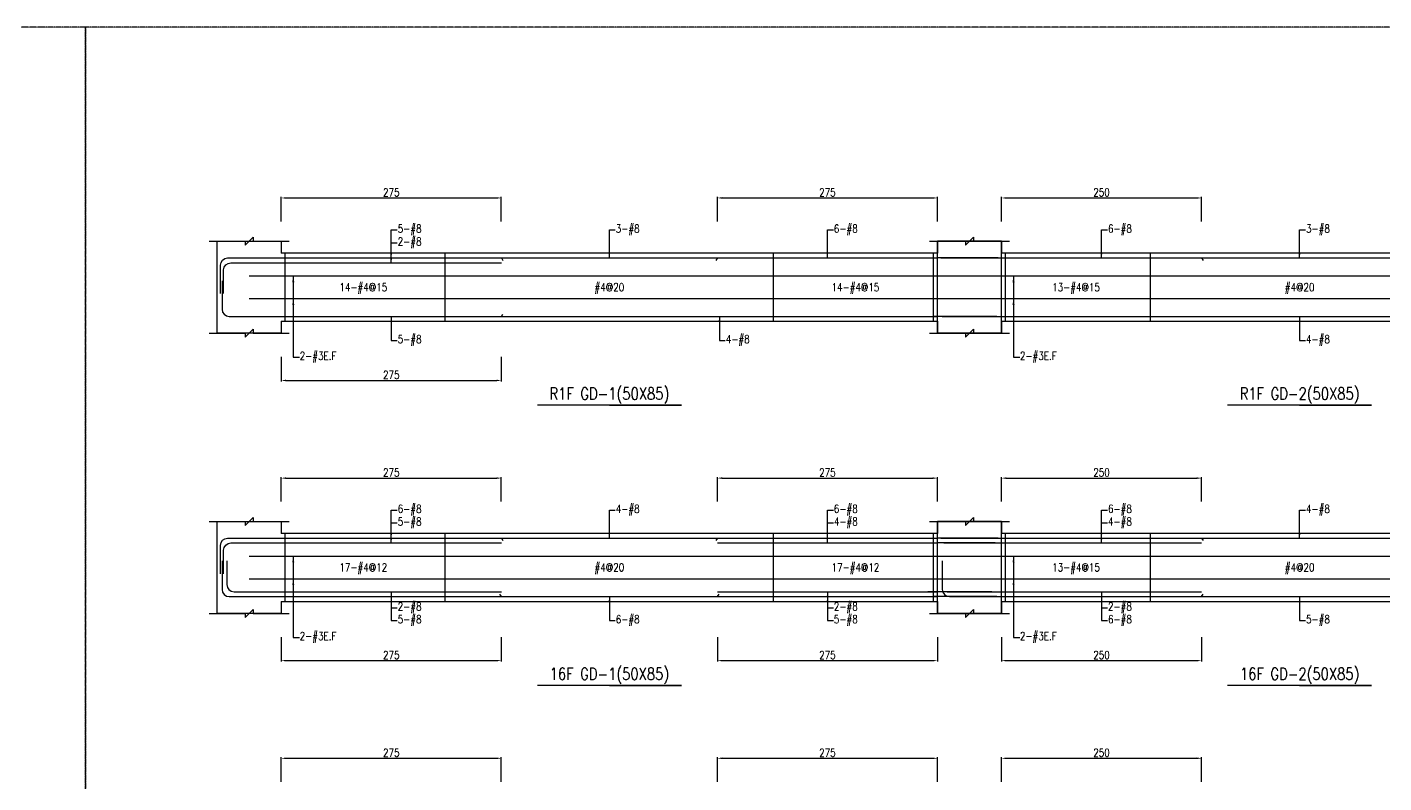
# Model space of a CAD drawing. Header units: millimetres. Extents: x 0 to 84580, y -12276 to 4373.
# Drawn here: x 35759 to 37454, y -5013 to -4069 of the extents above; entities that cross this region are included whole.
import ezdxf
from ezdxf.enums import TextEntityAlignment as Align

# ---------------------------------------------------------------- set-up
doc = ezdxf.new("R2010")
doc.units = ezdxf.units.MM
doc.header["$MEASUREMENT"] = 0
doc.linetypes.add('CENTER', pattern=[2, 1.25, -0.25, 0.25, -0.25])
for name, color, linetype in [('S-DIM', 2, 'Continuous'), ('S-GRID', 1, 'CENTER'), ('S-LEADER', 2, 'Continuous'), ('S-RC', 130, 'Continuous'), ('S-REINF', 6, 'Continuous'), ('S-TEXT', 2, 'Continuous')]:
    doc.layers.add(name, color=color, linetype=linetype)
doc.styles.add('CS4', font='romans.shx', dxfattribs={"width": 0.8, "bigfont": 'lsp.shx'})
doc.styles.get("Standard").update_dxf_attribs({"font": 'arial.ttf'})
doc.dimstyles.new('ISO-25', dxfattribs={"dimtxt": 2.5, "dimasz": 2.5, "dimexe": 1.25, "dimexo": 0.625, "dimtad": 1, "dimtxsty": 'Standard', "dimcen": 2.5, "dimadec": 0, "dimazin": 0, "dimtfac": 1, "dimtmove": 0, "dimatfit": 3, "dimfxl": 0, "dimarcsym": 0})

# ---------------------------------------------------------------- blocks, each defined once
blk = doc.blocks.new('*D1492')
at = {"layer": 'DEFPOINTS', "color": 0, "transparency": 16777216}
for p in [(36351.5, -4982.4), (36076.5, -5012.4), (36351.5, -5012.4)]:
    blk.add_point(p, dxfattribs=at)
at = {"layer": 'S-DIM', "color": 0, "lineweight": -2, "transparency": 16777216}
for p, q in [((36076.5, -5011.8), (36076.5, -4981.1)), ((36082.5, -4982.4), (36345.5, -4982.4)), ((36351.5, -5011.8), (36351.5, -4981.1))]:
    blk.add_line(p, q, dxfattribs=at)
at = {"layer": 'S-DIM', "color": 0, "transparency": 16777216}
for points in [[(36082.5, -4981.4), (36082.5, -4983.4), (36076.5, -4982.4)], [(36345.5, -4981.4), (36345.5, -4983.4), (36351.5, -4982.4)]]:
    blk.add_solid(points, dxfattribs=at)
at = {"layer": 'S-DIM', "color": 0, "transparency": 16777216, "insert": (36214, -4975.4), "char_height": 10, "attachment_point": 5, "style": 'CS4'}
blk.add_mtext('275', dxfattribs=at)
blk = doc.blocks.new('*D1493')
at = {"layer": 'DEFPOINTS', "color": 0, "transparency": 16777216}
for p in [(36896.5, -4982.4), (36621.5, -5012.4), (36896.5, -5012.4)]:
    blk.add_point(p, dxfattribs=at)
at = {"layer": 'S-DIM', "color": 0, "lineweight": -2, "transparency": 16777216}
for p, q in [((36621.5, -5011.8), (36621.5, -4981.1)), ((36627.5, -4982.4), (36890.5, -4982.4)), ((36896.5, -5011.8), (36896.5, -4981.1))]:
    blk.add_line(p, q, dxfattribs=at)
at = {"layer": 'S-DIM', "color": 0, "transparency": 16777216}
for points in [[(36627.5, -4981.4), (36627.5, -4983.4), (36621.5, -4982.4)], [(36890.5, -4981.4), (36890.5, -4983.4), (36896.5, -4982.4)]]:
    blk.add_solid(points, dxfattribs=at)
at = {"layer": 'S-DIM', "color": 0, "transparency": 16777216, "insert": (36759, -4975.4), "char_height": 10, "attachment_point": 5, "style": 'CS4'}
blk.add_mtext('275', dxfattribs=at)
blk = doc.blocks.new('*D1496')
at = {"layer": 'DEFPOINTS', "color": 0, "transparency": 16777216}
for p in [(36351.5, -4632.4), (36076.5, -4662.4), (36351.5, -4662.4)]:
    blk.add_point(p, dxfattribs=at)
at = {"layer": 'S-DIM', "color": 0, "lineweight": -2, "transparency": 16777216}
for p, q in [((36076.5, -4661.8), (36076.5, -4631.1)), ((36082.5, -4632.4), (36345.5, -4632.4)), ((36351.5, -4661.8), (36351.5, -4631.1))]:
    blk.add_line(p, q, dxfattribs=at)
at = {"layer": 'S-DIM', "color": 0, "transparency": 16777216}
for points in [[(36082.5, -4631.4), (36082.5, -4633.4), (36076.5, -4632.4)], [(36345.5, -4631.4), (36345.5, -4633.4), (36351.5, -4632.4)]]:
    blk.add_solid(points, dxfattribs=at)
at = {"layer": 'S-DIM', "color": 0, "transparency": 16777216, "insert": (36214, -4625.4), "char_height": 10, "attachment_point": 5, "style": 'CS4'}
blk.add_mtext('275', dxfattribs=at)
blk = doc.blocks.new('*D1497')
at = {"layer": 'DEFPOINTS', "color": 0, "transparency": 16777216}
for p in [(36896.5, -4632.4), (36621.5, -4662.4), (36896.5, -4662.4)]:
    blk.add_point(p, dxfattribs=at)
at = {"layer": 'S-DIM', "color": 0, "lineweight": -2, "transparency": 16777216}
for p, q in [((36621.5, -4661.8), (36621.5, -4631.1)), ((36627.5, -4632.4), (36890.5, -4632.4)), ((36896.5, -4661.8), (36896.5, -4631.1))]:
    blk.add_line(p, q, dxfattribs=at)
at = {"layer": 'S-DIM', "color": 0, "transparency": 16777216}
for points in [[(36627.5, -4631.4), (36627.5, -4633.4), (36621.5, -4632.4)], [(36890.5, -4631.4), (36890.5, -4633.4), (36896.5, -4632.4)]]:
    blk.add_solid(points, dxfattribs=at)
at = {"layer": 'S-DIM', "color": 0, "transparency": 16777216, "insert": (36759, -4625.4), "char_height": 10, "attachment_point": 5, "style": 'CS4'}
blk.add_mtext('275', dxfattribs=at)
blk = doc.blocks.new('*D1498')
at = {"layer": 'DEFPOINTS', "color": 0, "transparency": 16777216}
for p in [(36076.5, -4830.4), (36351.5, -4830.4), (36351.5, -4860.4)]:
    blk.add_point(p, dxfattribs=at)
at = {"layer": 'S-DIM', "color": 0, "lineweight": -2, "transparency": 16777216}
for p, q in [((36076.5, -4831), (36076.5, -4861.6)), ((36351.5, -4831), (36351.5, -4861.6)), ((36082.5, -4860.4), (36345.5, -4860.4))]:
    blk.add_line(p, q, dxfattribs=at)
at = {"layer": 'S-DIM', "color": 0, "transparency": 16777216}
for points in [[(36082.5, -4859.4), (36082.5, -4861.4), (36076.5, -4860.4)], [(36345.5, -4859.4), (36345.5, -4861.4), (36351.5, -4860.4)]]:
    blk.add_solid(points, dxfattribs=at)
at = {"layer": 'S-DIM', "color": 0, "transparency": 16777216, "insert": (36214, -4853.4), "char_height": 10, "attachment_point": 5, "style": 'CS4'}
blk.add_mtext('275', dxfattribs=at)
blk = doc.blocks.new('*D1499')
at = {"layer": 'DEFPOINTS', "color": 0, "transparency": 16777216}
for p in [(36621.5, -4830.4), (36896.5, -4830.4), (36896.5, -4860.4)]:
    blk.add_point(p, dxfattribs=at)
at = {"layer": 'S-DIM', "color": 0, "lineweight": -2, "transparency": 16777216}
for p, q in [((36621.5, -4831), (36621.5, -4861.6)), ((36896.5, -4831), (36896.5, -4861.6)), ((36627.5, -4860.4), (36890.5, -4860.4))]:
    blk.add_line(p, q, dxfattribs=at)
at = {"layer": 'S-DIM', "color": 0, "transparency": 16777216}
for points in [[(36627.5, -4859.4), (36627.5, -4861.4), (36621.5, -4860.4)], [(36890.5, -4859.4), (36890.5, -4861.4), (36896.5, -4860.4)]]:
    blk.add_solid(points, dxfattribs=at)
at = {"layer": 'S-DIM', "color": 0, "transparency": 16777216, "insert": (36759, -4853.4), "char_height": 10, "attachment_point": 5, "style": 'CS4'}
blk.add_mtext('275', dxfattribs=at)
blk = doc.blocks.new('*D1444')
at = {"layer": 'DEFPOINTS', "color": 0, "transparency": 16777216}
for p in [(36351.5, -4282.4), (36076.5, -4312.4), (36351.5, -4312.4)]:
    blk.add_point(p, dxfattribs=at)
at = {"layer": 'S-DIM', "color": 0, "lineweight": -2, "transparency": 16777216}
for p, q in [((36076.5, -4311.8), (36076.5, -4281.1)), ((36082.5, -4282.4), (36345.5, -4282.4)), ((36351.5, -4311.8), (36351.5, -4281.1))]:
    blk.add_line(p, q, dxfattribs=at)
at = {"layer": 'S-DIM', "color": 0, "transparency": 16777216}
for points in [[(36082.5, -4281.4), (36082.5, -4283.4), (36076.5, -4282.4)], [(36345.5, -4281.4), (36345.5, -4283.4), (36351.5, -4282.4)]]:
    blk.add_solid(points, dxfattribs=at)
at = {"layer": 'S-DIM', "color": 0, "transparency": 16777216, "insert": (36214, -4275.4), "char_height": 10, "attachment_point": 5, "style": 'CS4'}
blk.add_mtext('275', dxfattribs=at)
blk = doc.blocks.new('*D1445')
at = {"layer": 'DEFPOINTS', "color": 0, "transparency": 16777216}
for p in [(36896.5, -4282.4), (36621.5, -4312.4), (36896.5, -4312.4)]:
    blk.add_point(p, dxfattribs=at)
at = {"layer": 'S-DIM', "color": 0, "lineweight": -2, "transparency": 16777216}
for p, q in [((36621.5, -4311.8), (36621.5, -4281.1)), ((36627.5, -4282.4), (36890.5, -4282.4)), ((36896.5, -4311.8), (36896.5, -4281.1))]:
    blk.add_line(p, q, dxfattribs=at)
at = {"layer": 'S-DIM', "color": 0, "transparency": 16777216}
for points in [[(36627.5, -4281.4), (36627.5, -4283.4), (36621.5, -4282.4)], [(36890.5, -4281.4), (36890.5, -4283.4), (36896.5, -4282.4)]]:
    blk.add_solid(points, dxfattribs=at)
at = {"layer": 'S-DIM', "color": 0, "transparency": 16777216, "insert": (36759, -4275.4), "char_height": 10, "attachment_point": 5, "style": 'CS4'}
blk.add_mtext('275', dxfattribs=at)
blk = doc.blocks.new('*D1446')
at = {"layer": 'DEFPOINTS', "color": 0, "transparency": 16777216}
for p in [(36076.5, -4480.4), (36351.5, -4480.4), (36351.5, -4510.4)]:
    blk.add_point(p, dxfattribs=at)
at = {"layer": 'S-DIM', "color": 0, "lineweight": -2, "transparency": 16777216}
for p, q in [((36076.5, -4481), (36076.5, -4511.6)), ((36351.5, -4481), (36351.5, -4511.6)), ((36082.5, -4510.4), (36345.5, -4510.4))]:
    blk.add_line(p, q, dxfattribs=at)
at = {"layer": 'S-DIM', "color": 0, "transparency": 16777216}
for points in [[(36082.5, -4509.4), (36082.5, -4511.4), (36076.5, -4510.4)], [(36345.5, -4509.4), (36345.5, -4511.4), (36351.5, -4510.4)]]:
    blk.add_solid(points, dxfattribs=at)
at = {"layer": 'S-DIM', "color": 0, "transparency": 16777216, "insert": (36214, -4503.4), "char_height": 10, "attachment_point": 5, "style": 'CS4'}
blk.add_mtext('275', dxfattribs=at)
blk = doc.blocks.new('*D1455')
at = {"layer": 'DEFPOINTS', "color": 0, "transparency": 16777216}
for p in [(37226.5, -4982.4), (36976.5, -5012.4), (37226.5, -5012.4)]:
    blk.add_point(p, dxfattribs=at)
at = {"layer": 'S-DIM', "color": 0, "lineweight": -2, "transparency": 16777216}
for p, q in [((36976.5, -5011.8), (36976.5, -4981.1)), ((36982.5, -4982.4), (37220.5, -4982.4)), ((37226.5, -5011.8), (37226.5, -4981.1))]:
    blk.add_line(p, q, dxfattribs=at)
at = {"layer": 'S-DIM', "color": 0, "transparency": 16777216}
for points in [[(36982.5, -4981.4), (36982.5, -4983.4), (36976.5, -4982.4)], [(37220.5, -4981.4), (37220.5, -4983.4), (37226.5, -4982.4)]]:
    blk.add_solid(points, dxfattribs=at)
at = {"layer": 'S-DIM', "color": 0, "transparency": 16777216, "insert": (37101.5, -4975.4), "char_height": 10, "attachment_point": 5, "style": 'CS4'}
blk.add_mtext('250', dxfattribs=at)
blk = doc.blocks.new('*D1459')
at = {"layer": 'DEFPOINTS', "color": 0, "transparency": 16777216}
for p in [(37226.5, -4632.4), (36976.5, -4662.4), (37226.5, -4662.4)]:
    blk.add_point(p, dxfattribs=at)
at = {"layer": 'S-DIM', "color": 0, "lineweight": -2, "transparency": 16777216}
for p, q in [((36976.5, -4661.8), (36976.5, -4631.1)), ((36982.5, -4632.4), (37220.5, -4632.4)), ((37226.5, -4661.8), (37226.5, -4631.1))]:
    blk.add_line(p, q, dxfattribs=at)
at = {"layer": 'S-DIM', "color": 0, "transparency": 16777216}
for points in [[(36982.5, -4631.4), (36982.5, -4633.4), (36976.5, -4632.4)], [(37220.5, -4631.4), (37220.5, -4633.4), (37226.5, -4632.4)]]:
    blk.add_solid(points, dxfattribs=at)
at = {"layer": 'S-DIM', "color": 0, "transparency": 16777216, "insert": (37101.5, -4625.4), "char_height": 10, "attachment_point": 5, "style": 'CS4'}
blk.add_mtext('250', dxfattribs=at)
blk = doc.blocks.new('*D1461')
at = {"layer": 'DEFPOINTS', "color": 0, "transparency": 16777216}
for p in [(36976.5, -4830.4), (37226.5, -4830.4), (37226.5, -4860.4)]:
    blk.add_point(p, dxfattribs=at)
at = {"layer": 'S-DIM', "color": 0, "lineweight": -2, "transparency": 16777216}
for p, q in [((36976.5, -4831), (36976.5, -4861.6)), ((37226.5, -4831), (37226.5, -4861.6)), ((36982.5, -4860.4), (37220.5, -4860.4))]:
    blk.add_line(p, q, dxfattribs=at)
at = {"layer": 'S-DIM', "color": 0, "transparency": 16777216}
for points in [[(36982.5, -4859.4), (36982.5, -4861.4), (36976.5, -4860.4)], [(37220.5, -4859.4), (37220.5, -4861.4), (37226.5, -4860.4)]]:
    blk.add_solid(points, dxfattribs=at)
at = {"layer": 'S-DIM', "color": 0, "transparency": 16777216, "insert": (37101.5, -4853.4), "char_height": 10, "attachment_point": 5, "style": 'CS4'}
blk.add_mtext('250', dxfattribs=at)
blk = doc.blocks.new('*D1463')
at = {"layer": 'DEFPOINTS', "color": 0, "transparency": 16777216}
for p in [(37226.5, -4282.4), (36976.5, -4312.4), (37226.5, -4312.4)]:
    blk.add_point(p, dxfattribs=at)
at = {"layer": 'S-DIM', "color": 0, "lineweight": -2, "transparency": 16777216}
for p, q in [((36976.5, -4311.8), (36976.5, -4281.1)), ((36982.5, -4282.4), (37220.5, -4282.4)), ((37226.5, -4311.8), (37226.5, -4281.1))]:
    blk.add_line(p, q, dxfattribs=at)
at = {"layer": 'S-DIM', "color": 0, "transparency": 16777216}
for points in [[(36982.5, -4281.4), (36982.5, -4283.4), (36976.5, -4282.4)], [(37220.5, -4281.4), (37220.5, -4283.4), (37226.5, -4282.4)]]:
    blk.add_solid(points, dxfattribs=at)
at = {"layer": 'S-DIM', "color": 0, "transparency": 16777216, "insert": (37101.5, -4275.4), "char_height": 10, "attachment_point": 5, "style": 'CS4'}
blk.add_mtext('250', dxfattribs=at)

msp = doc.modelspace()

# ---------------------------------------------------------------- linework, layer by layer
at = {"layer": 'S-GRID'}
for points in [[(32603, -6138), (35832, -6138), (35832, -4069), (32603, -4069), (32603, -6138)], [(35832, -6138), (39061, -6138), (39061, -4069), (35832, -4069), (35832, -6138)]]:
    msp.add_lwpolyline(points, dxfattribs=at)
at = {"layer": 'S-RC'}
for points in [[(35986.544, -4336.382), (36031.544, -4336.391), (36031.543, -4341.391), (36041.545, -4331.393), (36041.544, -4336.393), (36086.544, -4336.402)], [(36076.544, -4436.382), (36076.544, -4451.382), (35996.544, -4451.382), (35996.544, -4336.382), (36076.544, -4336.382), (36076.544, -4351.382)], [(36886.544, -4336.382), (36931.544, -4336.391), (36931.543, -4341.391), (36941.545, -4331.393), (36941.544, -4336.393), (36986.544, -4336.402)], [(36886.544, -4336.382), (36931.544, -4336.391), (36931.543, -4341.391), (36941.545, -4331.393), (36941.544, -4336.393), (36986.544, -4336.402)], [(36896.544, -4436.382), (36896.544, -4451.382), (36976.544, -4451.382), (36976.544, -4336.382), (36896.544, -4336.382), (36896.544, -4351.382)], [(36976.544, -4436.382), (36976.544, -4451.382), (36896.544, -4451.382), (36896.544, -4336.382), (36976.544, -4336.382), (36976.544, -4351.382)], [(36896.544, -4351.382), (36076.544, -4351.382)], [(37721.544, -4351.382), (36976.544, -4351.382)], [(36076.544, -4436.382), (36896.544, -4436.382)], [(36976.544, -4436.382), (37721.544, -4436.382)], [(35986.544, -4451.382), (36031.544, -4451.391), (36031.543, -4456.391), (36041.545, -4446.393), (36041.544, -4451.393), (36086.544, -4451.402)], [(36886.544, -4451.382), (36931.544, -4451.391), (36931.543, -4456.391), (36941.545, -4446.393), (36941.544, -4451.393), (36986.544, -4451.402)], [(36886.544, -4451.382), (36931.544, -4451.391), (36931.543, -4456.391), (36941.545, -4446.393), (36941.544, -4451.393), (36986.544, -4451.402)], [(36486.544, -4541.382), (36576.544, -4541.382), (36396.544, -4541.382)], [(37349.044, -4541.382), (37439.044, -4541.382), (37259.044, -4541.382)], [(35986.544, -4686.382), (36031.544, -4686.391), (36031.543, -4691.391), (36041.545, -4681.393), (36041.544, -4686.393), (36086.544, -4686.402)], [(36076.544, -4786.382), (36076.544, -4801.382), (35996.544, -4801.382), (35996.544, -4686.382), (36076.544, -4686.382), (36076.544, -4701.382)], [(36886.544, -4686.382), (36931.544, -4686.391), (36931.543, -4691.391), (36941.545, -4681.393), (36941.544, -4686.393), (36986.544, -4686.402)], [(36886.544, -4686.382), (36931.544, -4686.391), (36931.543, -4691.391), (36941.545, -4681.393), (36941.544, -4686.393), (36986.544, -4686.402)], [(36896.544, -4786.382), (36896.544, -4801.382), (36976.544, -4801.382), (36976.544, -4686.382), (36896.544, -4686.382), (36896.544, -4701.382)], [(36976.544, -4786.382), (36976.544, -4801.382), (36896.544, -4801.382), (36896.544, -4686.382), (36976.544, -4686.382), (36976.544, -4701.382)], [(36896.544, -4701.382), (36076.544, -4701.382)], [(37721.544, -4701.382), (36976.544, -4701.382)], [(35986.544, -4801.382), (36031.544, -4801.391), (36031.543, -4806.391), (36041.545, -4796.393), (36041.544, -4801.393), (36086.544, -4801.402)], [(36076.544, -4786.382), (36896.544, -4786.382)], [(36886.544, -4801.382), (36931.544, -4801.391), (36931.543, -4806.391), (36941.545, -4796.393), (36941.544, -4801.393), (36986.544, -4801.402)], [(36886.544, -4801.382), (36931.544, -4801.391), (36931.543, -4806.391), (36941.545, -4796.393), (36941.544, -4801.393), (36986.544, -4801.402)], [(36976.544, -4786.382), (37721.544, -4786.382)], [(36486.544, -4891.382), (36576.544, -4891.382), (36396.544, -4891.382)], [(37349.044, -4891.382), (37439.044, -4891.382), (37259.044, -4891.382)]]:
    msp.add_lwpolyline(points, dxfattribs=at)
at = {"layer": 'S-REINF', "color": 1}
for points in [[(36081.544, -4436.382), (36081.544, -4351.382)], [(36281.544, -4436.382), (36281.544, -4351.382)], [(36691.544, -4436.382), (36691.544, -4351.382)], [(36891.544, -4436.382), (36891.544, -4351.382)], [(36981.544, -4436.382), (36981.544, -4351.382)], [(37162.794, -4436.382), (37162.794, -4351.382)], [(36036.544, -4379.715), (36936.544, -4379.715)], [(36936.544, -4379.715), (37761.544, -4379.715)], [(36036.544, -4408.049), (36936.544, -4408.049)], [(36936.544, -4408.049), (37761.544, -4408.049)], [(36081.544, -4786.382), (36081.544, -4701.382)], [(36281.544, -4786.382), (36281.544, -4701.382)], [(36691.544, -4786.382), (36691.544, -4701.382)], [(36891.544, -4786.382), (36891.544, -4701.382)], [(36981.544, -4786.382), (36981.544, -4701.382)], [(37162.794, -4786.382), (37162.794, -4701.382)], [(36036.544, -4729.715), (36936.544, -4729.715)], [(36936.544, -4729.715), (37761.544, -4729.715)], [(36036.544, -4758.049), (36936.544, -4758.049)], [(36936.544, -4758.049), (37761.544, -4758.049)]]:
    msp.add_lwpolyline(points, dxfattribs=at)
at = {"layer": 'S-REINF'}
for points in [[(36000.544, -4401.882), (36000.544, -4366.382, -0.41421356), (36009.544, -4357.382), (36076.544, -4357.382)], [(36004.544, -4401.882), (36004.544, -4372.382, -0.41421356), (36013.544, -4363.382), (36076.544, -4363.382)], [(36002.544, -4385.882), (36002.544, -4421.382, 0.41421356), (36011.544, -4430.382), (36076.544, -4430.382)], [(36000.544, -4751.882), (36000.544, -4716.382, -0.41421356), (36009.544, -4707.382), (36076.544, -4707.382)], [(36004.544, -4751.882), (36004.544, -4722.382, -0.41421356), (36013.544, -4713.382), (36076.544, -4713.382)], [(36002.544, -4735.882), (36002.544, -4771.382, 0.41421356), (36011.544, -4780.382), (36076.544, -4780.382)], [(36008.544, -4735.882), (36008.544, -4765.382, 0.41421356), (36017.544, -4774.382), (36076.544, -4774.382)], [(36902.544, -4735.882), (36902.544, -4771.382, 0.41421356), (36911.544, -4780.382), (36976.544, -4780.382)]]:
    msp.add_lwpolyline(points, format="xyb", dxfattribs=at)
for points in [[(36076.544, -4357.382), (36351.544, -4357.382)], [(36076.544, -4363.382), (36351.544, -4363.382)], [(36351.544, -4357.382), (36353.544, -4360.382)], [(36351.544, -4357.382), (36621.544, -4357.382)], [(36621.544, -4357.382), (36619.544, -4360.382)], [(36621.544, -4357.382), (36896.544, -4357.382)], [(36972.544, -4357.382), (36896.544, -4357.382)], [(36900.544, -4357.382), (36976.544, -4357.382)], [(36976.544, -4357.382), (37226.544, -4357.382)], [(37226.544, -4357.382), (37228.544, -4360.382)], [(37226.544, -4357.382), (37471.544, -4357.382)], [(36076.544, -4430.382), (36351.544, -4430.382)], [(36351.544, -4430.382), (36353.544, -4427.382)], [(36351.544, -4430.382), (36896.544, -4430.382)], [(36970.544, -4430.382), (36890.544, -4430.382)], [(36902.544, -4430.382), (36976.544, -4430.382)], [(36976.544, -4430.382), (37721.544, -4430.382)], [(36076.544, -4707.382), (36351.544, -4707.382)], [(36351.544, -4707.382), (36353.544, -4710.382)], [(36351.544, -4707.382), (36621.544, -4707.382)], [(36621.544, -4707.382), (36619.544, -4710.382)], [(36621.544, -4707.382), (36896.544, -4707.382)], [(36972.544, -4707.382), (36896.544, -4707.382)], [(36900.544, -4707.382), (36976.544, -4707.382)], [(36976.544, -4707.382), (37226.544, -4707.382)], [(37226.544, -4707.382), (37228.544, -4710.382)], [(37226.544, -4707.382), (37471.544, -4707.382)], [(36076.544, -4713.382), (36351.544, -4713.382)], [(36621.544, -4713.382), (36896.544, -4713.382)], [(36968.544, -4713.382), (36896.544, -4713.382)], [(36904.544, -4713.382), (36976.544, -4713.382)], [(36976.544, -4713.382), (37226.544, -4713.382)], [(36076.544, -4774.382), (36351.544, -4774.382)], [(36076.544, -4780.382), (36351.544, -4780.382)], [(36351.544, -4780.382), (36349.544, -4777.382)], [(36351.544, -4780.382), (36621.544, -4780.382)], [(36621.544, -4774.382), (36896.544, -4774.382)], [(36621.544, -4780.382), (36623.544, -4777.382)], [(36621.544, -4780.382), (36896.544, -4780.382)], [(36964.544, -4774.382), (36884.544, -4774.382)], [(36970.544, -4780.382), (36890.544, -4780.382)], [(36908.544, -4774.382), (36976.544, -4774.382)], [(36976.544, -4774.382), (37226.544, -4774.382)], [(36976.544, -4780.382), (37226.544, -4780.382)], [(37226.544, -4780.382), (37228.544, -4777.382)], [(37226.544, -4780.382), (37471.544, -4780.382)]]:
    msp.add_lwpolyline(points, dxfattribs=at)

# ---------------------------------------------------------------- texts
at = {"layer": 'S-LEADER', "char_height": 10, "attachment_point": 4, "style": 'CS4'}
for s, insert in [('5-#8', (36222.044, -4322.382)), ('3-#8', (36494.544, -4322.382)), ('6-#8', (36767.044, -4322.382)), ('6-#8', (37109.544, -4322.382)), ('3-#8', (37357.044, -4322.382)), ('2-#8', (36222.044, -4338.382)), ('5-#8', (36222.044, -4460.382)), ('4-#8', (36632.044, -4460.382)), ('4-#8', (37357.044, -4460.382)), ('6-#8', (36222.044, -4672.382)), ('4-#8', (36494.544, -4672.382)), ('6-#8', (36767.044, -4672.382)), ('6-#8', (37109.544, -4672.382)), ('4-#8', (37357.044, -4672.382)), ('5-#8', (36222.044, -4688.382)), ('4-#8', (36767.044, -4688.382)), ('4-#8', (37109.544, -4688.382)), ('2-#8', (36222.044, -4794.382)), ('2-#8', (36767.044, -4794.382)), ('2-#8', (37109.544, -4794.382)), ('5-#8', (36222.044, -4810.382)), ('6-#8', (36494.544, -4810.382)), ('5-#8', (36767.044, -4810.382)), ('6-#8', (37109.544, -4810.382)), ('5-#8', (37357.044, -4810.382))]:
    msp.add_mtext(s, dxfattribs=dict(at, insert=insert))
at = {"layer": 'S-LEADER', "color": 3, "char_height": 10, "attachment_point": 4, "style": 'CS4'}
for insert in [(36099.544, -4481.382), (36999.544, -4481.382), (36099.544, -4831.382), (36999.544, -4831.382)]:
    msp.add_mtext('2-#3E.F', dxfattribs=dict(at, insert=insert))
at = {"layer": 'S-RC', "style": 'CS4', "width": 0.8}
for s, p in [('R1F GD-1(50X85)', (36486.544, -4534.382)), ('R1F GD-2(50X85)', (37349.044, -4534.382)), ('16F GD-1(50X85)', (36486.544, -4884.382)), ('16F GD-2(50X85)', (37349.044, -4884.382))]:
    msp.add_text(s, height=15, dxfattribs=at).set_placement(p, align=Align.CENTER)
at = {"layer": 'S-TEXT', "color": 1, "style": 'CS4', "width": 0.8}
for s, p in [('14-#4@15', (36179.044, -4398.882)), ('#4@20', (36486.544, -4398.882)), ('14-#4@15', (36794.044, -4398.882)), ('13-#4@15', (37069.669, -4398.882)), ('#4@20', (37349.044, -4398.882)), ('17-#4@12', (36179.044, -4748.882)), ('#4@20', (36486.544, -4748.882)), ('17-#4@12', (36794.044, -4748.882)), ('13-#4@15', (37069.669, -4748.882)), ('#4@20', (37349.044, -4748.882))]:
    msp.add_text(s, height=10, dxfattribs=at).set_placement(p, align=Align.CENTER)

# ---------------------------------------------------------------- dimensions: what is measured, and where the dimension line sits
at = {"layer": 'S-DIM'}
for p1, p2, distance, picture, middle in [((36076.544, -4312.382), (36351.544, -4312.382), 30, '*D1444', (36214.044, -4275.382)), ((36621.544, -4312.382), (36896.544, -4312.382), 30, '*D1445', (36759.044, -4275.382)), ((36976.544, -4312.382), (37226.544, -4312.382), 30, '*D1463', (37101.544, -4275.382)), ((36076.544, -4480.382), (36351.544, -4480.382), -30, '*D1446', (36214.044, -4503.382)), ((36076.544, -4662.382), (36351.544, -4662.382), 30, '*D1496', (36214.044, -4625.382)), ((36621.544, -4662.382), (36896.544, -4662.382), 30, '*D1497', (36759.044, -4625.382)), ((36976.544, -4662.382), (37226.544, -4662.382), 30, '*D1459', (37101.544, -4625.382)), ((36076.544, -4830.382), (36351.544, -4830.382), -30, '*D1498', (36214.044, -4853.382)), ((36621.544, -4830.382), (36896.544, -4830.382), -30, '*D1499', (36759.044, -4853.382)), ((36976.544, -4830.382), (37226.544, -4830.382), -30, '*D1461', (37101.544, -4853.382)), ((36076.544, -5012.382), (36351.544, -5012.382), 30, '*D1492', (36214.044, -4975.382)), ((36621.544, -5012.382), (36896.544, -5012.382), 30, '*D1493', (36759.044, -4975.382)), ((36976.544, -5012.382), (37226.544, -5012.382), 30, '*D1455', (37101.544, -4975.382))]:
    dim = msp.add_aligned_dim(p1=p1, p2=p2, distance=distance, dimstyle='ISO-25', override={"dimtxt": 10, "dimasz": 6, "dimgap": 2, "dimtxsty": 'CS4'}, dxfattribs=at)
    dim.commit()
    dim.dimension.update_dxf_attribs({"geometry": picture, "text_midpoint": middle})

# ---------------------------------------------------------------- leaders
at = {"layer": 'S-LEADER', "annotation_type": 0, "has_hookline": 1, "hookline_direction": 0}
for points, override, text_width in [([(36214.044, -4357.382), (36214.044, -4322.382), (36221.419, -4322.382)], {"dimasz": 6, "dimtad": 0}, 30.857), ([(36486.544, -4357.382), (36486.544, -4322.382), (36493.919, -4322.382)], {"dimasz": 6, "dimtad": 0}, 30.857), ([(36759.044, -4357.382), (36759.044, -4322.382), (36766.419, -4322.382)], {"dimasz": 6, "dimtad": 0}, 30.476), ([(37101.544, -4357.382), (37101.544, -4322.382), (37108.919, -4322.382)], {"dimasz": 6, "dimtad": 0}, 30.476), ([(37349.044, -4357.382), (37349.044, -4322.382), (37356.419, -4322.382)], {"dimasz": 6, "dimtad": 0}, 30.857), ([(36214.044, -4363.382), (36214.044, -4338.382), (36221.419, -4338.382)], {"dimasz": 6, "dimtad": 0}, 30.857), ([(36091.544, -4408.049), (36091.544, -4481.382), (36098.919, -4481.382)], {"dimasz": 8, "dimtad": 0}, 49.524), ([(36991.544, -4408.049), (36991.544, -4481.382), (36998.919, -4481.382)], {"dimasz": 8, "dimtad": 0}, 49.524), ([(36214.044, -4430.382), (36214.044, -4460.382), (36221.419, -4460.382)], {"dimasz": 6, "dimtad": 0}, 30.857), ([(36624.044, -4430.382), (36624.044, -4460.382), (36631.419, -4460.382)], {"dimasz": 6, "dimtad": 0}, 30.857), ([(37349.044, -4430.382), (37349.044, -4460.382), (37356.419, -4460.382)], {"dimasz": 6, "dimtad": 0}, 30.857), ([(36214.044, -4707.382), (36214.044, -4672.382), (36221.419, -4672.382)], {"dimasz": 6, "dimtad": 0}, 30.476), ([(36486.544, -4707.382), (36486.544, -4672.382), (36493.919, -4672.382)], {"dimasz": 6, "dimtad": 0}, 30.857), ([(36759.044, -4707.382), (36759.044, -4672.382), (36766.419, -4672.382)], {"dimasz": 6, "dimtad": 0}, 30.476), ([(37101.544, -4707.382), (37101.544, -4672.382), (37108.919, -4672.382)], {"dimasz": 6, "dimtad": 0}, 30.476), ([(37349.044, -4707.382), (37349.044, -4672.382), (37356.419, -4672.382)], {"dimasz": 6, "dimtad": 0}, 30.857), ([(36214.044, -4713.382), (36214.044, -4688.382), (36221.419, -4688.382)], {"dimasz": 6, "dimtad": 0}, 30.857), ([(36759.044, -4713.382), (36759.044, -4688.382), (36766.419, -4688.382)], {"dimasz": 6, "dimtad": 0}, 30.857), ([(37101.544, -4713.382), (37101.544, -4688.382), (37108.919, -4688.382)], {"dimasz": 6, "dimtad": 0}, 30.857), ([(36091.544, -4758.049), (36091.544, -4831.382), (36098.919, -4831.382)], {"dimasz": 8, "dimtad": 0}, 49.524), ([(36991.544, -4758.049), (36991.544, -4831.382), (36998.919, -4831.382)], {"dimasz": 8, "dimtad": 0}, 49.524), ([(36214.044, -4774.382), (36214.044, -4794.382), (36221.419, -4794.382)], {"dimasz": 6, "dimtad": 0}, 30.857), ([(36214.044, -4780.382), (36214.044, -4810.382), (36221.419, -4810.382)], {"dimasz": 6, "dimtad": 0}, 30.857), ([(36486.544, -4780.382), (36486.544, -4810.382), (36493.919, -4810.382)], {"dimasz": 6, "dimtad": 0}, 30.476), ([(36759.044, -4774.382), (36759.044, -4794.382), (36766.419, -4794.382)], {"dimasz": 6, "dimtad": 0}, 30.857), ([(36759.044, -4780.382), (36759.044, -4810.382), (36766.419, -4810.382)], {"dimasz": 6, "dimtad": 0}, 30.857), ([(37101.544, -4774.382), (37101.544, -4794.382), (37108.919, -4794.382)], {"dimasz": 6, "dimtad": 0}, 30.857), ([(37101.544, -4780.382), (37101.544, -4810.382), (37108.919, -4810.382)], {"dimasz": 6, "dimtad": 0}, 30.476), ([(37349.044, -4780.382), (37349.044, -4810.382), (37356.419, -4810.382)], {"dimasz": 6, "dimtad": 0}, 30.857)]:
    msp.add_leader(points, dimstyle='ISO-25', override=override, dxfattribs=dict(at, text_width=text_width))
at = {"layer": 'S-LEADER'}
for points in [[(36091.544, -4379.715), (36091.544, -4481.382), (36099.544, -4481.382)], [(36991.544, -4379.715), (36991.544, -4481.382), (36999.544, -4481.382)], [(36091.544, -4729.715), (36091.544, -4831.382), (36099.544, -4831.382)], [(36991.544, -4729.715), (36991.544, -4831.382), (36999.544, -4831.382)]]:
    msp.add_leader(points, dimstyle='ISO-25', override={"dimasz": 8}, dxfattribs=at)

doc.saveas('drawing.dxf')
